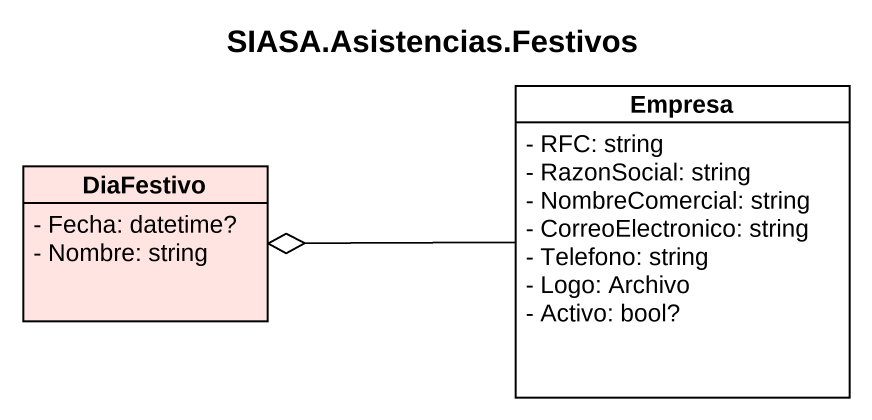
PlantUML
@startuml
title SIASA.Asistencias.Festivos
hide circle
hide empty members
skinparam classAttributeIconSize 0
class Empresa {
  - RFC: string
  - RazonSocial: string
  - NombreComercial: string
  - CorreoElectronico: string
  - Telefono: string
  - Logo: Archivo
  - Activo: bool?
}
class DiaFestivo #FFE4E1 {
  - Fecha: datetime?
  - Nombre: string
}
Empresa -left-o DiaFestivo
@enduml
